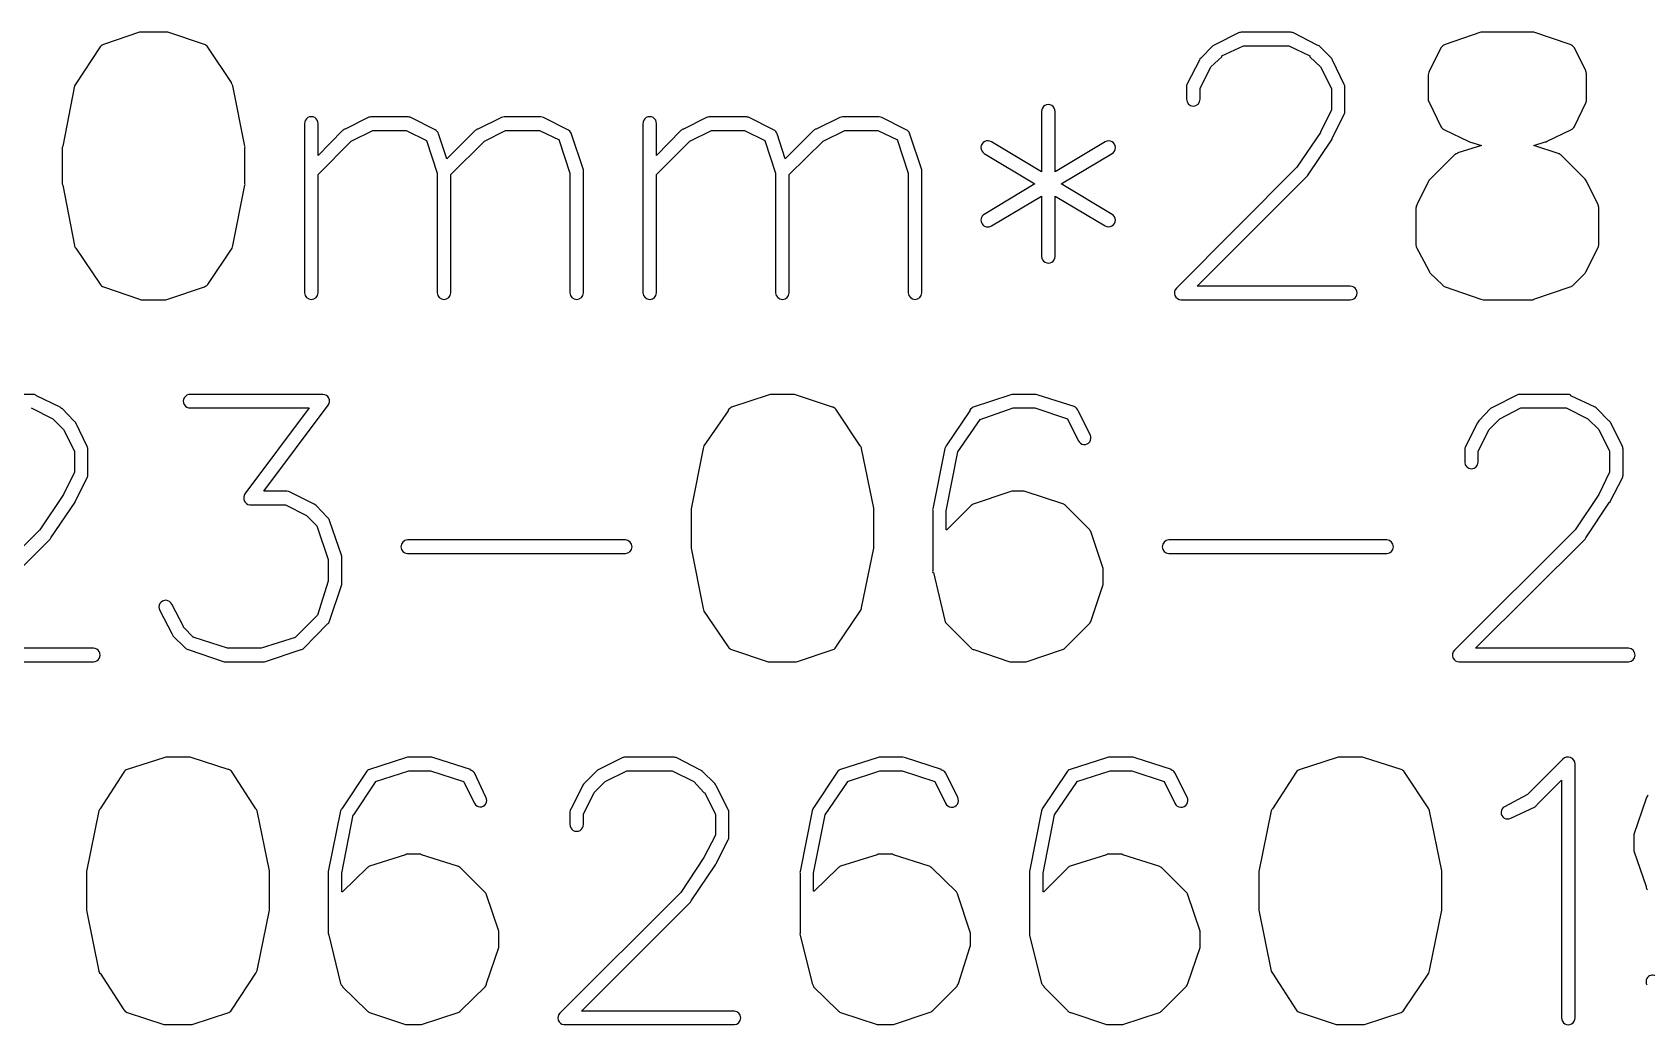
# Model space of a CAD drawing. Extents: x -190 to 190, y -140 to 140.
# Drawn here: x -64.44 to -40.59, y -117.9 to -103.24 of the extents above; entities that cross this region are included whole.
import ezdxf

# ---------------------------------------------------------------- set-up
doc = ezdxf.new("R2010")
doc.units = 0
doc.header["$MEASUREMENT"] = 0
doc.layers.get('0').update_dxf_attribs({"linetype": 'CONTINUOUS'})

msp = doc.modelspace()

# ---------------------------------------------------------------- linework, layer by layer
for points in [[(-62.44, -103.24), (-62.86, -103.24), (-62.86, -103.24), (-63.39, -103.42), (-63.39, -103.42, 0.20437), (-63.45, -103.47), (-63.45, -103.47), (-63.8, -104), (-63.8, -104, 0.090555), (-63.82, -104.03), (-63.82, -104.03), (-63.99, -104.92), (-63.99, -104.92, 0.056324), (-64, -104.94), (-64, -104.94), (-64, -105.48), (-64, -105.48, 0.05661), (-63.99, -105.5), (-63.99, -105.5), (-63.82, -106.39), (-63.82, -106.39, 0.110951), (-63.8, -106.43), (-63.8, -106.43), (-63.44, -106.96), (-63.44, -106.96, 0.17257), (-63.39, -107), (-63.39, -107), (-62.86, -107.18), (-62.86, -107.18, 0.055121), (-62.84, -107.19), (-62.84, -107.19), (-62.47, -107.19), (-62.47, -107.19, 0.079501), (-62.44, -107.18), (-62.44, -107.18), (-61.9, -107), (-61.9, -107, 0.204949), (-61.84, -106.95), (-61.84, -106.95), (-61.49, -106.43), (-61.49, -106.43, 0.104415), (-61.48, -106.39), (-61.48, -106.39), (-61.3, -105.5), (-61.3, -105.5, 0.051142), (-61.3, -105.48), (-61.3, -105.48), (-61.3, -104.94), (-61.3, -104.94, 0.05089), (-61.3, -104.92), (-61.3, -104.92), (-61.48, -104.03), (-61.48, -104.03, 0.116851), (-61.5, -103.99), (-61.5, -103.99), (-61.5, -103.98), (-61.5, -103.98), (-61.85, -103.46), (-61.85, -103.46, 0.165291), (-61.9, -103.42), (-61.9, -103.42), (-62.44, -103.24)], [(-45.81, -103.25, 0.131072), (-45.86, -103.24), (-45.86, -103.24), (-46.57, -103.24), (-46.57, -103.24, 0.133001), (-46.62, -103.25), (-46.62, -103.25), (-46.96, -103.42), (-46.96, -103.42, 0.113077), (-47, -103.44), (-47, -103.44), (-47.18, -103.62), (-47.18, -103.62, 0.09067), (-47.2, -103.65), (-47.2, -103.65), (-47.38, -104), (-47.38, -104, 0.126144), (-47.39, -104.05), (-47.39, -104.05), (-47.39, -104.23), (-47.39, -104.23, 1), (-47.19, -104.23), (-47.19, -104.23), (-47.19, -104.07), (-47.19, -104.07), (-47.03, -103.75), (-47.03, -103.75), (-46.87, -103.6), (-46.87, -103.6), (-46.87, -103.59), (-46.87, -103.59), (-46.55, -103.44), (-46.55, -103.44), (-45.88, -103.44), (-45.88, -103.44), (-45.57, -103.59), (-45.57, -103.59), (-45.57, -103.6), (-45.57, -103.6), (-45.41, -103.75), (-45.41, -103.75), (-45.25, -104.07), (-45.25, -104.07), (-45.25, -104.39), (-45.25, -104.39), (-45.41, -104.71), (-45.41, -104.71), (-45.41, -104.72), (-45.41, -104.72), (-45.76, -105.23), (-45.76, -105.23), (-47.54, -107.02), (-47.54, -107.02, 0.648417), (-47.47, -107.19), (-47.47, -107.19), (-44.97, -107.19), (-44.97, -107.19, 1.020179), (-44.97, -106.99), (-44.97, -106.99), (-47.23, -106.99), (-47.23, -106.99), (-45.61, -105.37), (-45.61, -105.37, 0.035268), (-45.6, -105.36), (-45.6, -105.36), (-45.24, -104.82), (-45.24, -104.82, 0.025343), (-45.24, -104.81), (-45.24, -104.81), (-45.06, -104.45), (-45.06, -104.45, 0.107705), (-45.05, -104.41), (-45.05, -104.41), (-45.05, -104.05), (-45.05, -104.05, 0.107956), (-45.06, -104.01), (-45.06, -104.01), (-45.23, -103.66), (-45.23, -103.66, 0.109712), (-45.25, -103.62), (-45.25, -103.62), (-45.43, -103.44), (-45.43, -103.44, 0.079127), (-45.46, -103.43), (-45.46, -103.43), (-45.81, -103.25)], [(-42.26, -103.24), (-43.04, -103.24), (-43.04, -103.24), (-43.57, -103.42), (-43.57, -103.42, 0.201741), (-43.63, -103.47), (-43.63, -103.47), (-43.81, -103.83), (-43.81, -103.83, 0.102542), (-43.82, -103.87), (-43.82, -103.87), (-43.82, -104.23), (-43.82, -104.23, 0.138568), (-43.8, -104.28), (-43.8, -104.28), (-43.63, -104.63), (-43.63, -104.63, 0.180462), (-43.58, -104.68), (-43.58, -104.68), (-43.23, -104.85), (-43.23, -104.85, 0.057037), (-43.21, -104.86), (-43.21, -104.86), (-43.03, -104.91), (-43.03, -104.91), (-43.38, -105.02), (-43.38, -105.02), (-43.39, -105.03), (-43.39, -105.03, 0.115495), (-43.43, -105.05), (-43.43, -105.05), (-43.79, -105.41), (-43.79, -105.41, 0.069273), (-43.81, -105.43), (-43.81, -105.43), (-43.98, -105.78), (-43.98, -105.78, 0.159144), (-44, -105.84), (-44, -105.84), (-44, -106.37), (-44, -106.37, 0.124669), (-43.99, -106.42), (-43.99, -106.42), (-43.81, -106.76), (-43.81, -106.76, 0.114893), (-43.79, -106.8), (-43.79, -106.8), (-43.61, -106.97), (-43.61, -106.97, 0.132963), (-43.57, -107), (-43.57, -107), (-43.04, -107.18), (-43.04, -107.18, 0.102728), (-43, -107.19), (-43, -107.19), (-42.27, -107.19), (-42.27, -107.19), (-42.26, -107.18), (-42.26, -107.18), (-41.72, -107), (-41.72, -107, 0.112469), (-41.68, -106.98), (-41.68, -106.98), (-41.5, -106.8), (-41.5, -106.8, 0.055739), (-41.49, -106.78), (-41.49, -106.78), (-41.31, -106.42), (-41.31, -106.42, 0.132086), (-41.3, -106.37), (-41.3, -106.37), (-41.3, -105.84), (-41.3, -105.84, 0.132401), (-41.31, -105.79), (-41.31, -105.79), (-41.48, -105.44), (-41.48, -105.44, 0.088338), (-41.5, -105.41), (-41.5, -105.41), (-41.86, -105.05), (-41.86, -105.05, 0.113683), (-41.9, -105.03), (-41.9, -105.03), (-42.26, -104.91), (-42.26, -104.91), (-42.09, -104.86), (-42.09, -104.86, 0.081028), (-42.06, -104.85), (-42.06, -104.85), (-41.71, -104.68), (-41.71, -104.68, 0.176767), (-41.66, -104.63), (-41.66, -104.63), (-41.49, -104.28), (-41.49, -104.28, 0.134045), (-41.48, -104.23), (-41.48, -104.23), (-41.48, -103.87), (-41.48, -103.87, 0.133295), (-41.49, -103.82), (-41.49, -103.82), (-41.49, -103.81), (-41.49, -103.81), (-41.66, -103.47), (-41.66, -103.47, 0.197838), (-41.72, -103.42), (-41.72, -103.42), (-42.26, -103.24)], [(-49.33, -104.41, 1.020124), (-49.53, -104.41), (-49.53, -104.41), (-49.53, -105.3), (-49.53, -105.3), (-50.27, -104.86), (-50.27, -104.86, 1.005412), (-50.38, -105.03), (-50.38, -105.03), (-49.63, -105.48), (-49.63, -105.48), (-50.38, -105.93), (-50.38, -105.93, 1), (-50.27, -106.1), (-50.27, -106.1), (-49.53, -105.66), (-49.53, -105.66), (-49.53, -106.55), (-49.53, -106.55, 1.010013), (-49.33, -106.55), (-49.33, -106.55), (-49.33, -105.66), (-49.33, -105.66), (-48.59, -106.1), (-48.59, -106.1, 1.008744), (-48.49, -105.93), (-48.49, -105.93), (-49.24, -105.48), (-49.24, -105.48), (-48.49, -105.03), (-48.49, -105.03, 1.013974), (-48.59, -104.86), (-48.59, -104.86), (-49.33, -105.3), (-49.33, -105.3), (-49.33, -104.41)], [(-56.89, -104.5, 0.107714), (-56.93, -104.49), (-56.93, -104.49), (-57.47, -104.49), (-57.47, -104.49, 0.107714), (-57.51, -104.5), (-57.51, -104.5), (-57.86, -104.67), (-57.86, -104.67, 0.109147), (-57.9, -104.69), (-57.9, -104.69), (-58.32, -105.11), (-58.32, -105.11), (-58.44, -104.74), (-58.44, -104.74, 0.203088), (-58.49, -104.68), (-58.49, -104.68), (-58.85, -104.5), (-58.85, -104.5, 0.132414), (-58.9, -104.49), (-58.9, -104.49), (-59.43, -104.49), (-59.43, -104.49, 0.132099), (-59.48, -104.5), (-59.48, -104.5), (-59.82, -104.67), (-59.82, -104.67, 0.111404), (-59.86, -104.69), (-59.86, -104.69), (-60.22, -105.06), (-60.22, -105.06), (-60.22, -104.59), (-60.22, -104.59, 1.030569), (-60.42, -104.59), (-60.42, -104.59), (-60.42, -107.09), (-60.42, -107.09, 0.970432), (-60.22, -107.09), (-60.22, -107.09), (-60.22, -105.34), (-60.22, -105.34), (-59.73, -104.85), (-59.73, -104.85), (-59.41, -104.69), (-59.41, -104.69), (-58.92, -104.69), (-58.92, -104.69), (-58.62, -104.84), (-58.62, -104.84), (-58.46, -105.32), (-58.46, -105.32), (-58.46, -107.09), (-58.46, -107.09, 0.970467), (-58.26, -107.09), (-58.26, -107.09), (-58.26, -105.34), (-58.26, -105.34), (-57.76, -104.85), (-57.76, -104.85), (-57.45, -104.69), (-57.45, -104.69), (-56.95, -104.69), (-56.95, -104.69), (-56.66, -104.83), (-56.66, -104.83), (-56.66, -104.84), (-56.66, -104.84), (-56.5, -105.32), (-56.5, -105.32), (-56.5, -107.09), (-56.5, -107.09, 0.970456), (-56.3, -107.09), (-56.3, -107.09), (-56.3, -105.3), (-56.3, -105.3, 0.075875), (-56.3, -105.27), (-56.3, -105.27), (-56.48, -104.73), (-56.48, -104.73, 0.185232), (-56.53, -104.68), (-56.53, -104.68), (-56.89, -104.5)], [(-51.89, -104.5, 0.107713), (-51.93, -104.49), (-51.93, -104.49), (-52.47, -104.49), (-52.47, -104.49, 0.107713), (-52.51, -104.5), (-52.51, -104.5), (-52.86, -104.67), (-52.86, -104.67, 0.109147), (-52.9, -104.69), (-52.9, -104.69), (-53.32, -105.11), (-53.32, -105.11), (-53.44, -104.74), (-53.44, -104.74, 0.203088), (-53.49, -104.68), (-53.49, -104.68), (-53.85, -104.5), (-53.85, -104.5, 0.132414), (-53.9, -104.49), (-53.9, -104.49), (-54.43, -104.49), (-54.43, -104.49, 0.132099), (-54.48, -104.5), (-54.48, -104.5), (-54.82, -104.67), (-54.82, -104.67, 0.111404), (-54.86, -104.69), (-54.86, -104.69), (-55.22, -105.06), (-55.22, -105.06), (-55.22, -104.59), (-55.22, -104.59, 1.030569), (-55.42, -104.59), (-55.42, -104.59), (-55.42, -107.09), (-55.42, -107.09, 0.970432), (-55.22, -107.09), (-55.22, -107.09), (-55.22, -105.34), (-55.22, -105.34), (-54.73, -104.85), (-54.73, -104.85), (-54.41, -104.69), (-54.41, -104.69), (-53.92, -104.69), (-53.92, -104.69), (-53.62, -104.84), (-53.62, -104.84), (-53.46, -105.32), (-53.46, -105.32), (-53.46, -107.09), (-53.46, -107.09, 0.970467), (-53.26, -107.09), (-53.26, -107.09), (-53.26, -105.34), (-53.26, -105.34), (-52.76, -104.85), (-52.76, -104.85), (-52.44, -104.69), (-52.44, -104.69), (-51.95, -104.69), (-51.95, -104.69), (-51.66, -104.83), (-51.66, -104.83), (-51.66, -104.84), (-51.66, -104.84), (-51.5, -105.32), (-51.5, -105.32), (-51.5, -107.09), (-51.5, -107.09, 0.970456), (-51.3, -107.09), (-51.3, -107.09), (-51.3, -105.3), (-51.3, -105.3, 0.075875), (-51.3, -105.27), (-51.3, -105.27), (-51.48, -104.73), (-51.48, -104.73, 0.185232), (-51.53, -104.68), (-51.53, -104.68), (-51.89, -104.5)], [(-65.8, -112.34), (-64.18, -110.73), (-64.18, -110.73, 0.055508), (-64.17, -110.71), (-64.17, -110.71), (-63.81, -110.18), (-63.81, -110.18, 0.024535), (-63.81, -110.17), (-63.81, -110.17), (-63.63, -109.82), (-63.63, -109.82, 0.128358), (-63.62, -109.77), (-63.62, -109.77), (-63.62, -109.41), (-63.62, -109.41, 0.130797), (-63.63, -109.36), (-63.63, -109.36), (-63.8, -109.01), (-63.8, -109.01, 0.105707), (-63.83, -108.98), (-63.83, -108.98), (-64, -108.8), (-64, -108.8), (-64.01, -108.8), (-64.01, -108.8, 0.071283), (-64.03, -108.78), (-64.03, -108.78), (-64.38, -108.61), (-64.38, -108.61), (-64.39, -108.6)], [(-64.39, -108.6, 0.100608), (-64.43, -108.59), (-64.43, -108.59), (-65.15, -108.59)], [(-60.07, -108.75, 0.623268), (-60.15, -108.59), (-60.15, -108.59), (-62.11, -108.59), (-62.11, -108.59, 1.010068), (-62.11, -108.79), (-62.11, -108.79), (-60.35, -108.79), (-60.35, -108.79), (-61.3, -110.06), (-61.3, -110.06, 0.578099), (-61.23, -110.22), (-61.23, -110.22), (-61.22, -110.22), (-61.22, -110.22), (-60.7, -110.22), (-60.7, -110.22), (-60.39, -110.38), (-60.39, -110.38), (-60.24, -110.53), (-60.24, -110.53), (-60.07, -111.03), (-60.07, -111.03), (-60.07, -111.35), (-60.07, -111.35), (-60.23, -111.85), (-60.23, -111.85), (-60.56, -112.18), (-60.56, -112.18), (-61.06, -112.34), (-61.06, -112.34), (-61.56, -112.34), (-61.56, -112.34), (-62.05, -112.18), (-62.05, -112.18), (-62.06, -112.18), (-62.06, -112.18), (-62.21, -112.03), (-62.21, -112.03), (-62.21, -112.02), (-62.21, -112.02), (-62.38, -111.69), (-62.38, -111.69, 1.036208), (-62.56, -111.78), (-62.56, -111.78), (-62.38, -112.12), (-62.38, -112.12, 0.114032), (-62.36, -112.16), (-62.36, -112.16), (-62.19, -112.33), (-62.19, -112.33, 0.147752), (-62.14, -112.36), (-62.14, -112.36), (-61.61, -112.54), (-61.61, -112.54, 0.101893), (-61.57, -112.54), (-61.57, -112.54), (-61.04, -112.54), (-61.04, -112.54), (-61.02, -112.54), (-61.02, -112.54, 0.025249), (-61.01, -112.54), (-61.01, -112.54), (-60.47, -112.36), (-60.47, -112.36, 0.109714), (-60.43, -112.34), (-60.43, -112.34), (-60.08, -111.98), (-60.08, -111.98, 0.126696), (-60.05, -111.94), (-60.05, -111.94), (-59.87, -111.4), (-59.87, -111.4, 0.07545), (-59.87, -111.37), (-59.87, -111.37), (-59.87, -111.01), (-59.87, -111.01, 0.074602), (-59.87, -110.98), (-59.87, -110.98), (-60.05, -110.45), (-60.05, -110.45, 0.128058), (-60.08, -110.41), (-60.08, -110.41), (-60.25, -110.23), (-60.25, -110.23, 0.088717), (-60.28, -110.21), (-60.28, -110.21), (-60.64, -110.03), (-60.64, -110.03, 0.102544), (-60.68, -110.02), (-60.68, -110.02), (-61.02, -110.02), (-61.02, -110.02), (-60.07, -108.75)], [(-53.15, -108.6, 0.078241), (-53.18, -108.59), (-53.18, -108.59), (-53.54, -108.59), (-53.54, -108.59, 0.07837), (-53.57, -108.6), (-53.57, -108.6), (-54.11, -108.78), (-54.11, -108.78, 0.166101), (-54.16, -108.82), (-54.16, -108.82), (-54.16, -108.83), (-54.16, -108.83), (-54.52, -109.35), (-54.52, -109.35, 0.101587), (-54.53, -109.39), (-54.53, -109.39), (-54.71, -110.28), (-54.71, -110.28, 0.050074), (-54.71, -110.3), (-54.71, -110.3), (-54.71, -110.84), (-54.71, -110.84, 0.049955), (-54.71, -110.86), (-54.71, -110.86), (-54.53, -111.75), (-54.53, -111.75, 0.100836), (-54.52, -111.79), (-54.52, -111.79), (-54.16, -112.32), (-54.16, -112.32, 0.162278), (-54.11, -112.36), (-54.11, -112.36), (-53.57, -112.54), (-53.57, -112.54), (-53.15, -112.54), (-53.15, -112.54), (-52.61, -112.36), (-52.61, -112.36, 0.182777), (-52.56, -112.31), (-52.56, -112.31), (-52.21, -111.79), (-52.21, -111.79, 0.138085), (-52.19, -111.74), (-52.19, -111.74), (-52.01, -110.86), (-52.01, -110.86, 0.048986), (-52.01, -110.84), (-52.01, -110.84), (-52.01, -110.3), (-52.01, -110.3, 0.049097), (-52.01, -110.28), (-52.01, -110.28), (-52.01, -110.27), (-52.01, -110.27), (-52.19, -109.39), (-52.19, -109.39, 0.114036), (-52.21, -109.35), (-52.21, -109.35), (-52.56, -108.82), (-52.56, -108.82, 0.16397), (-52.61, -108.78), (-52.61, -108.78), (-52.62, -108.78), (-52.62, -108.78), (-53.15, -108.6)], [(-49.58, -108.6, 0.07837), (-49.61, -108.59), (-49.61, -108.59), (-49.97, -108.59), (-49.97, -108.59, 0.078241), (-50, -108.6), (-50, -108.6), (-50.54, -108.78), (-50.54, -108.78, 0.165031), (-50.59, -108.82), (-50.59, -108.82), (-50.59, -108.83), (-50.59, -108.83), (-50.94, -109.35), (-50.94, -109.35, 0.114042), (-50.96, -109.39), (-50.96, -109.39), (-51.14, -110.28), (-51.14, -110.28, 0.049097), (-51.14, -110.3), (-51.14, -110.3), (-51.14, -111.19), (-51.14, -111.19, 0.073432), (-51.14, -111.22), (-51.14, -111.22), (-51.13, -111.22), (-51.13, -111.22), (-50.96, -111.93), (-50.96, -111.93, 0.148128), (-50.93, -111.98), (-50.93, -111.98), (-50.57, -112.34), (-50.57, -112.34, 0.090196), (-50.54, -112.36), (-50.54, -112.36), (-50.53, -112.36), (-50.53, -112.36), (-50, -112.54), (-50, -112.54), (-49.76, -112.54), (-49.76, -112.54), (-49.22, -112.36), (-49.22, -112.36, 0.127416), (-49.18, -112.33), (-49.18, -112.33), (-48.83, -111.98), (-48.83, -111.98, 0.150735), (-48.8, -111.93), (-48.8, -111.93), (-48.62, -111.4), (-48.62, -111.4, 0.075447), (-48.62, -111.37), (-48.62, -111.37), (-48.62, -111.19), (-48.62, -111.19, 0.074739), (-48.62, -111.16), (-48.62, -111.16), (-48.8, -110.63), (-48.8, -110.63, 0.146126), (-48.83, -110.58), (-48.83, -110.58), (-49.18, -110.23), (-49.18, -110.23, 0.14421), (-49.23, -110.2), (-49.23, -110.2), (-49.76, -110.03), (-49.76, -110.03, 0.080178), (-49.79, -110.02), (-49.79, -110.02), (-49.97, -110.02), (-49.97, -110.02, 0.079788), (-50, -110.03), (-50, -110.03), (-50.54, -110.21), (-50.54, -110.21, 0.093346), (-50.57, -110.23), (-50.57, -110.23), (-50.93, -110.59), (-50.93, -110.59), (-50.94, -110.59), (-50.94, -110.59), (-50.94, -110.31), (-50.94, -110.31), (-50.77, -109.44), (-50.77, -109.44), (-50.44, -108.96), (-50.44, -108.96), (-49.95, -108.79), (-49.95, -108.79), (-49.63, -108.79), (-49.63, -108.79), (-49.15, -108.95), (-49.15, -108.95), (-48.99, -109.27), (-48.99, -109.27, 1.012465), (-48.81, -109.19), (-48.81, -109.19), (-48.99, -108.83), (-48.99, -108.83, 0.222871), (-49.05, -108.77), (-49.05, -108.77), (-49.58, -108.6)], [(-41.71, -108.6, 0.100169), (-41.75, -108.59), (-41.75, -108.59), (-42.47, -108.59), (-42.47, -108.59, 0.100608), (-42.51, -108.6), (-42.51, -108.6), (-42.86, -108.78), (-42.86, -108.78, 0.111868), (-42.9, -108.8), (-42.9, -108.8), (-43.07, -108.98), (-43.07, -108.98, 0.094633), (-43.09, -109.01), (-43.09, -109.01), (-43.27, -109.36), (-43.27, -109.36, 0.130797), (-43.28, -109.41), (-43.28, -109.41), (-43.28, -109.59), (-43.28, -109.59, 0.970463), (-43.08, -109.59), (-43.08, -109.59), (-43.08, -109.43), (-43.08, -109.43), (-42.92, -109.11), (-42.92, -109.11), (-42.76, -108.95), (-42.76, -108.95), (-42.45, -108.79), (-42.45, -108.79), (-41.78, -108.79), (-41.78, -108.79), (-41.46, -108.95), (-41.46, -108.95), (-41.3, -109.11), (-41.3, -109.11), (-41.14, -109.43), (-41.14, -109.43), (-41.14, -109.74), (-41.14, -109.74), (-41.3, -110.07), (-41.3, -110.07), (-41.65, -110.59), (-41.65, -110.59), (-43.43, -112.37), (-43.43, -112.37, 0.684799), (-43.36, -112.54), (-43.36, -112.54), (-40.86, -112.54), (-40.86, -112.54, 0.990057), (-40.86, -112.34), (-40.86, -112.34), (-43.12, -112.34), (-43.12, -112.34), (-41.5, -110.73), (-41.5, -110.73, 0.055076), (-41.49, -110.71), (-41.49, -110.71), (-41.14, -110.18), (-41.14, -110.18), (-41.13, -110.18), (-41.13, -110.18, 0.024329), (-41.13, -110.17), (-41.13, -110.17), (-40.95, -109.82), (-40.95, -109.82, 0.127154), (-40.94, -109.77), (-40.94, -109.77), (-40.94, -109.41), (-40.94, -109.41, 0.129526), (-40.95, -109.36), (-40.95, -109.36), (-41.12, -109.01), (-41.12, -109.01, 0.104851), (-41.15, -108.98), (-41.15, -108.98), (-41.33, -108.8), (-41.33, -108.8, 0.07048), (-41.35, -108.78), (-41.35, -108.78), (-41.71, -108.61), (-41.71, -108.61), (-41.71, -108.6)], [(-55.68, -110.94, 0.980172), (-55.68, -110.74), (-55.68, -110.74), (-58.9, -110.74), (-58.9, -110.74, 0.970456), (-58.9, -110.94), (-58.9, -110.94), (-55.68, -110.94)], [(-44.43, -110.94, 0.98022), (-44.43, -110.74), (-44.43, -110.74), (-47.65, -110.74), (-47.65, -110.74, 0.970408), (-47.65, -110.94), (-47.65, -110.94), (-44.43, -110.94)], [(-66.04, -112.54), (-63.54, -112.54), (-63.54, -112.54, 1.010068), (-63.54, -112.34), (-63.54, -112.34), (-65.8, -112.34)], [(-62.08, -113.96, 0.080729), (-62.11, -113.95), (-62.11, -113.95), (-62.47, -113.95), (-62.47, -113.95, 0.080588), (-62.5, -113.96), (-62.5, -113.96), (-63.04, -114.13), (-63.04, -114.13, 0.155289), (-63.09, -114.17), (-63.09, -114.17), (-63.44, -114.71), (-63.44, -114.71, 0.09164), (-63.46, -114.74), (-63.46, -114.74), (-63.64, -115.64), (-63.64, -115.64, 0.049232), (-63.64, -115.66), (-63.64, -115.66), (-63.64, -116.19), (-63.64, -116.19, 0.049298), (-63.64, -116.21), (-63.64, -116.21), (-63.46, -117.11), (-63.46, -117.11, 0.077506), (-63.45, -117.14), (-63.45, -117.14), (-63.44, -117.14), (-63.44, -117.14), (-63.09, -117.68), (-63.09, -117.68, 0.157651), (-63.04, -117.72), (-63.04, -117.72), (-62.5, -117.9), (-62.5, -117.9), (-62.08, -117.9), (-62.08, -117.9), (-61.54, -117.72), (-61.54, -117.72, 0.181054), (-61.49, -117.67), (-61.49, -117.67), (-61.14, -117.14), (-61.14, -117.14, 0.117354), (-61.12, -117.1), (-61.12, -117.1), (-60.94, -116.21), (-60.94, -116.21, 0.050287), (-60.94, -116.19), (-60.94, -116.19), (-60.94, -115.66), (-60.94, -115.66, 0.074708), (-60.94, -115.63), (-60.94, -115.63), (-61.12, -114.74), (-61.12, -114.74, 0.092489), (-61.14, -114.71), (-61.14, -114.71), (-61.49, -114.17), (-61.49, -114.17, 0.156181), (-61.54, -114.13), (-61.54, -114.13), (-61.55, -114.13), (-61.55, -114.13), (-62.08, -113.96)], [(-58.51, -113.96, 0.08099), (-58.54, -113.95), (-58.54, -113.95), (-58.9, -113.95), (-58.9, -113.95, 0.080439), (-58.93, -113.96), (-58.93, -113.96), (-59.46, -114.13), (-59.46, -114.13, 0.162475), (-59.51, -114.17), (-59.51, -114.17), (-59.87, -114.71), (-59.87, -114.71, 0.089988), (-59.89, -114.74), (-59.89, -114.74), (-60.07, -115.64), (-60.07, -115.64, 0.048754), (-60.07, -115.66), (-60.07, -115.66), (-60.07, -116.55), (-60.07, -116.55, 0.080178), (-60.06, -116.58), (-60.06, -116.58), (-59.89, -117.29), (-59.89, -117.29, 0.126814), (-59.86, -117.33), (-59.86, -117.33), (-59.86, -117.34), (-59.86, -117.34), (-59.5, -117.69), (-59.5, -117.69, 0.128287), (-59.46, -117.72), (-59.46, -117.72), (-58.93, -117.9), (-58.93, -117.9), (-58.69, -117.9), (-58.69, -117.9), (-58.15, -117.72), (-58.15, -117.72, 0.125637), (-58.11, -117.69), (-58.11, -117.69), (-57.75, -117.34), (-57.75, -117.34, 0.134168), (-57.73, -117.29), (-57.73, -117.29), (-57.55, -116.76), (-57.55, -116.76, 0.075989), (-57.55, -116.73), (-57.55, -116.73), (-57.55, -116.55), (-57.55, -116.55, 0.075871), (-57.55, -116.52), (-57.55, -116.52), (-57.73, -115.98), (-57.73, -115.98, 0.126696), (-57.76, -115.94), (-57.76, -115.94), (-58.11, -115.59), (-58.11, -115.59, 0.149422), (-58.16, -115.56), (-58.16, -115.56), (-58.69, -115.39), (-58.69, -115.39, 0.081933), (-58.72, -115.38), (-58.72, -115.38), (-58.9, -115.38), (-58.9, -115.38, 0.081243), (-58.93, -115.39), (-58.93, -115.39), (-59.46, -115.56), (-59.46, -115.56, 0.128287), (-59.5, -115.59), (-59.5, -115.59), (-59.86, -115.94), (-59.86, -115.94), (-59.87, -115.94), (-59.87, -115.94), (-59.87, -115.66), (-59.87, -115.66), (-59.7, -114.8), (-59.7, -114.8), (-59.69, -114.8), (-59.69, -114.8), (-59.37, -114.32), (-59.37, -114.32), (-59.37, -114.31), (-59.37, -114.31), (-58.88, -114.15), (-58.88, -114.15), (-58.56, -114.15), (-58.56, -114.15), (-58.07, -114.31), (-58.07, -114.31), (-57.91, -114.63), (-57.91, -114.63, 1.018566), (-57.74, -114.54), (-57.74, -114.54), (-57.91, -114.18), (-57.91, -114.18, 0.183913), (-57.97, -114.14), (-57.97, -114.14), (-57.97, -114.13), (-57.97, -114.13), (-58.51, -113.96)], [(-54.92, -113.96, 0.127059), (-54.97, -113.95), (-54.97, -113.95), (-55.68, -113.95), (-55.68, -113.95, 0.127059), (-55.73, -113.96), (-55.73, -113.96), (-56.07, -114.13), (-56.07, -114.13, 0.124196), (-56.11, -114.16), (-56.11, -114.16), (-56.29, -114.34), (-56.29, -114.34, 0.070075), (-56.31, -114.36), (-56.31, -114.36), (-56.48, -114.71), (-56.48, -114.71, 0.160005), (-56.5, -114.77), (-56.5, -114.77), (-56.5, -114.94), (-56.5, -114.94, 1.040757), (-56.3, -114.94), (-56.3, -114.94), (-56.3, -114.79), (-56.3, -114.79), (-56.14, -114.47), (-56.14, -114.47), (-55.98, -114.31), (-55.98, -114.31), (-55.66, -114.15), (-55.66, -114.15), (-54.99, -114.15), (-54.99, -114.15), (-54.67, -114.31), (-54.67, -114.31), (-54.52, -114.47), (-54.52, -114.47), (-54.51, -114.47), (-54.51, -114.47), (-54.35, -114.79), (-54.35, -114.79), (-54.35, -115.1), (-54.35, -115.1), (-54.52, -115.43), (-54.52, -115.43), (-54.86, -115.95), (-54.86, -115.95), (-56.65, -117.73), (-56.65, -117.73, 0.605765), (-56.59, -117.9), (-56.59, -117.9), (-56.58, -117.9), (-56.58, -117.9), (-54.07, -117.9), (-54.07, -117.9, 0.951247), (-54.07, -117.7), (-54.07, -117.7), (-56.33, -117.7), (-56.33, -117.7), (-54.72, -116.09), (-54.72, -116.09, 0.056599), (-54.71, -116.07), (-54.71, -116.07), (-54.35, -115.54), (-54.35, -115.54, 0.055538), (-54.34, -115.52), (-54.34, -115.52), (-54.16, -115.17), (-54.16, -115.17, 0.123515), (-54.15, -115.12), (-54.15, -115.12), (-54.15, -114.77), (-54.15, -114.77, 0.124266), (-54.16, -114.72), (-54.16, -114.72), (-54.34, -114.37), (-54.34, -114.37, 0.091546), (-54.36, -114.34), (-54.36, -114.34), (-54.54, -114.16), (-54.54, -114.16, 0.091533), (-54.57, -114.14), (-54.57, -114.14), (-54.92, -113.96)], [(-51.54, -113.96, 0.10494), (-51.58, -113.95), (-51.58, -113.95), (-51.93, -113.95), (-51.93, -113.95, 0.081109), (-51.96, -113.96), (-51.96, -113.96), (-52.5, -114.13), (-52.5, -114.13, 0.158872), (-52.55, -114.17), (-52.55, -114.17), (-52.91, -114.71), (-52.91, -114.71, 0.079769), (-52.92, -114.74), (-52.92, -114.74), (-53.1, -115.64), (-53.1, -115.64, 0.051766), (-53.1, -115.66), (-53.1, -115.66), (-53.1, -116.55), (-53.1, -116.55, 0.076868), (-53.1, -116.58), (-53.1, -116.58), (-52.92, -117.29), (-52.92, -117.29, 0.114719), (-52.9, -117.33), (-52.9, -117.33), (-52.9, -117.34), (-52.9, -117.34), (-52.54, -117.69), (-52.54, -117.69, 0.125637), (-52.5, -117.72), (-52.5, -117.72), (-51.96, -117.9), (-51.96, -117.9), (-51.72, -117.9), (-51.72, -117.9), (-51.19, -117.72), (-51.19, -117.72, 0.144926), (-51.14, -117.69), (-51.14, -117.69), (-50.79, -117.34), (-50.79, -117.34, 0.143519), (-50.76, -117.29), (-50.76, -117.29), (-50.59, -116.76), (-50.59, -116.76, 0.080055), (-50.58, -116.73), (-50.58, -116.73), (-50.58, -116.55), (-50.58, -116.55, 0.079926), (-50.59, -116.52), (-50.59, -116.52), (-50.77, -115.98), (-50.77, -115.98, 0.112788), (-50.79, -115.94), (-50.79, -115.94), (-51.15, -115.59), (-51.15, -115.59, 0.128287), (-51.19, -115.56), (-51.19, -115.56), (-51.72, -115.39), (-51.72, -115.39, 0.081081), (-51.75, -115.38), (-51.75, -115.38), (-51.93, -115.38), (-51.93, -115.38, 0.081933), (-51.96, -115.39), (-51.96, -115.39), (-52.5, -115.56), (-52.5, -115.56, 0.125637), (-52.54, -115.59), (-52.54, -115.59), (-52.89, -115.93), (-52.89, -115.93), (-52.9, -115.93), (-52.9, -115.93), (-52.9, -115.66), (-52.9, -115.66), (-52.73, -114.8), (-52.73, -114.8), (-52.4, -114.32), (-52.4, -114.32), (-52.4, -114.31), (-52.4, -114.31), (-51.92, -114.15), (-51.92, -114.15), (-51.59, -114.15), (-51.59, -114.15), (-51.11, -114.31), (-51.11, -114.31), (-50.95, -114.63), (-50.95, -114.63, 1.013438), (-50.77, -114.54), (-50.77, -114.54), (-50.95, -114.18), (-50.95, -114.18, 0.189977), (-51.01, -114.14), (-51.01, -114.14), (-51.01, -114.13), (-51.01, -114.13), (-51.54, -113.96)], [(-48.15, -113.96, 0.080588), (-48.18, -113.95), (-48.18, -113.95), (-48.54, -113.95), (-48.54, -113.95, 0.08073), (-48.57, -113.96), (-48.57, -113.96), (-49.11, -114.13), (-49.11, -114.13, 0.156181), (-49.16, -114.17), (-49.16, -114.17), (-49.52, -114.71), (-49.52, -114.71, 0.077625), (-49.53, -114.74), (-49.53, -114.74), (-49.71, -115.64), (-49.71, -115.64, 0.050214), (-49.71, -115.66), (-49.71, -115.66), (-49.71, -116.55), (-49.71, -116.55, 0.074607), (-49.71, -116.58), (-49.71, -116.58), (-49.53, -117.29), (-49.53, -117.29, 0.130238), (-49.5, -117.33), (-49.5, -117.33), (-49.5, -117.34), (-49.5, -117.34), (-49.15, -117.69), (-49.15, -117.69, 0.123636), (-49.11, -117.72), (-49.11, -117.72), (-49.1, -117.72), (-49.1, -117.72), (-48.57, -117.9), (-48.57, -117.9), (-48.33, -117.9), (-48.33, -117.9), (-47.79, -117.72), (-47.79, -117.72, 0.123636), (-47.75, -117.69), (-47.75, -117.69), (-47.4, -117.34), (-47.4, -117.34, 0.147186), (-47.37, -117.29), (-47.37, -117.29), (-47.19, -116.76), (-47.19, -116.76, 0.074506), (-47.19, -116.73), (-47.19, -116.73), (-47.19, -116.55), (-47.19, -116.55, 0.074395), (-47.19, -116.52), (-47.19, -116.52), (-47.37, -115.98), (-47.37, -115.98, 0.123636), (-47.4, -115.94), (-47.4, -115.94), (-47.75, -115.59), (-47.75, -115.59, 0.147186), (-47.8, -115.56), (-47.8, -115.56), (-48.33, -115.39), (-48.33, -115.39, 0.081542), (-48.36, -115.38), (-48.36, -115.38), (-48.54, -115.38), (-48.54, -115.38, 0.081542), (-48.57, -115.39), (-48.57, -115.39), (-49.11, -115.56), (-49.11, -115.56, 0.123636), (-49.15, -115.59), (-49.15, -115.59), (-49.5, -115.94), (-49.5, -115.94), (-49.51, -115.94), (-49.51, -115.94), (-49.51, -115.66), (-49.51, -115.66), (-49.34, -114.8), (-49.34, -114.8), (-49.01, -114.32), (-49.01, -114.32), (-49.01, -114.31), (-49.01, -114.31), (-48.52, -114.15), (-48.52, -114.15), (-48.2, -114.15), (-48.2, -114.15), (-47.72, -114.31), (-47.72, -114.31), (-47.56, -114.63), (-47.56, -114.63, 1.02705), (-47.38, -114.54), (-47.38, -114.54), (-47.56, -114.18), (-47.56, -114.18, 0.166471), (-47.61, -114.14), (-47.61, -114.14), (-47.61, -114.13), (-47.61, -114.13), (-48.15, -113.96)], [(-44.76, -113.96, 0.08099), (-44.79, -113.95), (-44.79, -113.95), (-45.15, -113.95), (-45.15, -113.95, 0.080439), (-45.18, -113.96), (-45.18, -113.96), (-45.71, -114.13), (-45.71, -114.13, 0.176756), (-45.77, -114.17), (-45.77, -114.17), (-46.12, -114.71), (-46.12, -114.71, 0.089988), (-46.14, -114.74), (-46.14, -114.74), (-46.32, -115.64), (-46.32, -115.64, 0.048754), (-46.32, -115.66), (-46.32, -115.66), (-46.32, -116.19), (-46.32, -116.19, 0.048818), (-46.32, -116.21), (-46.32, -116.21), (-46.14, -117.11), (-46.14, -117.11, 0.090706), (-46.12, -117.14), (-46.12, -117.14), (-45.77, -117.68), (-45.77, -117.68, 0.17952), (-45.71, -117.72), (-45.71, -117.72), (-45.18, -117.9), (-45.18, -117.9), (-44.76, -117.9), (-44.76, -117.9), (-44.22, -117.72), (-44.22, -117.72, 0.182215), (-44.17, -117.67), (-44.17, -117.67), (-43.81, -117.14), (-43.81, -117.14, 0.104339), (-43.8, -117.1), (-43.8, -117.1), (-43.62, -116.21), (-43.62, -116.21, 0.050796), (-43.62, -116.19), (-43.62, -116.19), (-43.62, -115.66), (-43.62, -115.66, 0.07545), (-43.62, -115.63), (-43.62, -115.63), (-43.8, -114.74), (-43.8, -114.74, 0.078331), (-43.81, -114.71), (-43.81, -114.71), (-44.17, -114.17), (-44.17, -114.17, 0.157078), (-44.22, -114.13), (-44.22, -114.13), (-44.76, -113.96)], [(-41.65, -114.05, 0.677059), (-41.83, -113.98), (-41.83, -113.98), (-42.35, -114.5), (-42.35, -114.5), (-42.69, -114.68), (-42.69, -114.68, 1.018566), (-42.6, -114.85), (-42.6, -114.85), (-42.24, -114.68), (-42.24, -114.68, 0.10401), (-42.21, -114.65), (-42.21, -114.65), (-41.85, -114.29), (-41.85, -114.29), (-41.85, -117.8), (-41.85, -117.8, 1.010117), (-41.65, -117.8), (-41.65, -117.8), (-41.65, -114.05)], [(-40.57, -114.51, 0.148129), (-40.6, -114.56), (-40.6, -114.56), (-40.78, -115.09), (-40.78, -115.09, 0.075004), (-40.78, -115.12), (-40.78, -115.12), (-40.78, -115.3), (-40.78, -115.3, 0.075347), (-40.78, -115.33), (-40.78, -115.33), (-40.6, -115.86), (-40.6, -115.86, 0.134309), (-40.58, -115.91)], [(-40.42, -117.22, 0.995154), (-40.59, -117.31)]]:
    msp.add_lwpolyline(points, format="xyb")
msp.add_lwpolyline([(-64.46, -108.79), (-64.14, -108.95), (-64.14, -108.95), (-63.98, -109.11), (-63.98, -109.11), (-63.82, -109.43), (-63.82, -109.43), (-63.82, -109.74), (-63.82, -109.74), (-63.98, -110.07), (-63.98, -110.07), (-64.33, -110.59), (-64.33, -110.59), (-66.11, -112.37)])

doc.saveas('drawing.dxf')
